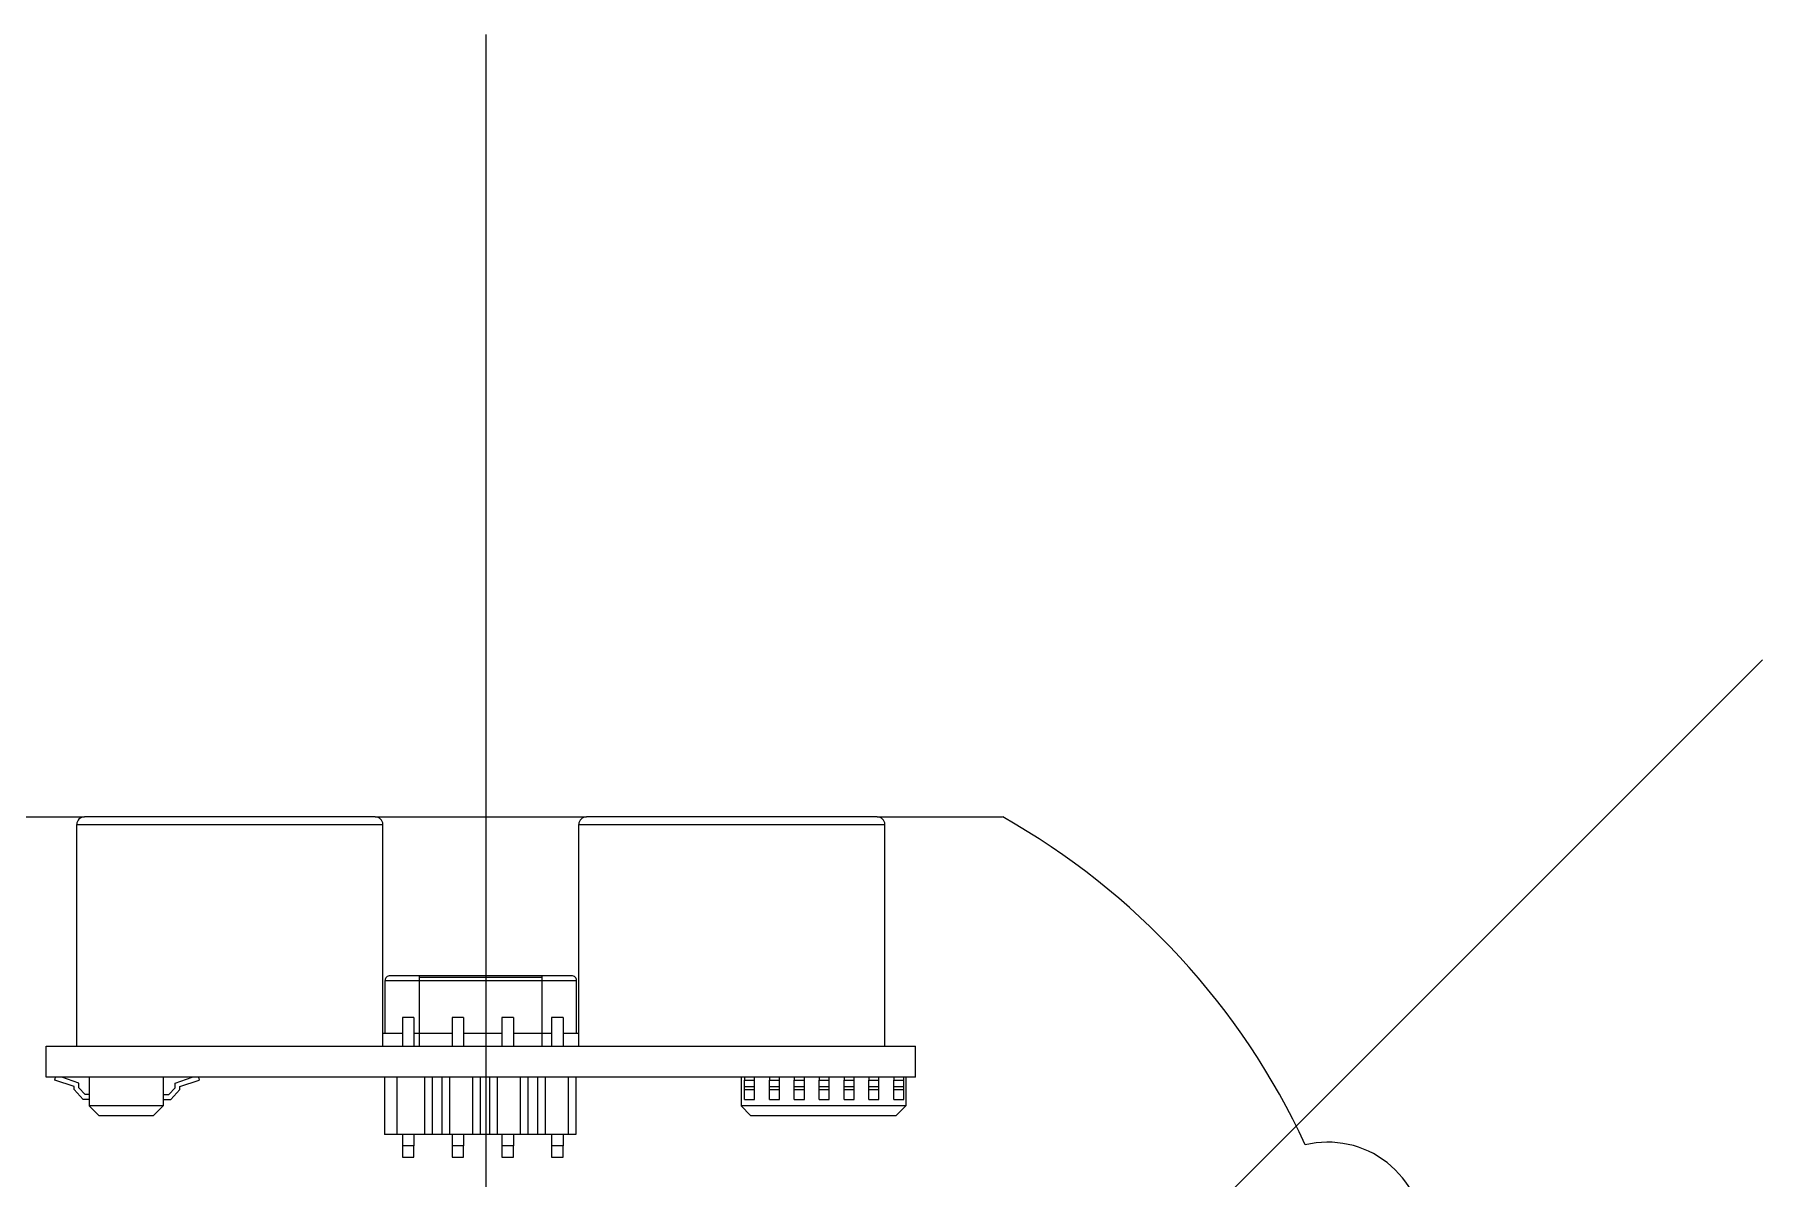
# Model space of a CAD drawing. Extents: x 1562220 to 1629450, y 100537 to 109840.
# Drawn here: x 1626415.8 to 1626506.1, y 101072.6 to 101132.3 of the extents above; entities that cross this region are included whole.
import ezdxf

# ---------------------------------------------------------------- set-up
doc = ezdxf.new("R2010")
doc.units = 0
doc.header["$LTSCALE"] = 1500
doc.header["$MEASUREMENT"] = 0
doc.layers.get('0').update_dxf_attribs({"linetype": 'CONTINUOUS'})

# ---------------------------------------------------------------- blocks, each defined once
blk = doc.blocks.new('robot')
at = {"color": 7, "linetype": 'Continuous', "lineweight": 25}
for p, q in [((1626312.42, 100698.919), (1626318.425, 100698.919)), ((1626333.625, 100698.919), (1626318.425, 100698.919)), ((1626333.625, 100698.919), (1626344.665, 100698.919)), ((1626359.865, 100698.919), (1626344.665, 100698.919)), ((1626359.865, 100698.919), (1626366.42, 100698.919)), ((1626318.025, 100698.519), (1626334.025, 100698.519)), ((1626318.025, 100686.929), (1626318.025, 100698.519)), ((1626334.025, 100686.929), (1626334.025, 100698.519)), ((1626344.265, 100698.519), (1626360.265, 100698.519)), ((1626344.265, 100686.929), (1626344.265, 100698.519)), ((1626360.265, 100686.929), (1626360.265, 100698.519)), ((1626335.945, 100690.619), (1626334.395, 100690.619)), ((1626335.945, 100690.546), (1626335.945, 100690.619)), ((1626342.345, 100690.619), (1626335.945, 100690.619)), ((1626335.945, 100690.369), (1626335.945, 100690.546)), ((1626335.945, 100690.546), (1626342.345, 100690.546)), ((1626342.345, 100690.546), (1626342.345, 100690.619)), ((1626343.895, 100690.619), (1626342.345, 100690.619)), ((1626342.345, 100690.369), (1626342.345, 100690.546)), ((1626334.145, 100687.619), (1626334.145, 100690.369)), ((1626334.145, 100690.369), (1626335.945, 100690.369)), ((1626335.945, 100690.369), (1626342.345, 100690.369)), ((1626335.945, 100687.619), (1626335.945, 100690.369)), ((1626342.345, 100690.369), (1626344.145, 100690.369)), ((1626342.345, 100687.619), (1626342.345, 100690.369)), ((1626344.145, 100687.619), (1626344.145, 100690.369)), ((1626335.645, 100688.429), (1626335.045, 100688.429)), ((1626335.045, 100688.429), (1626335.045, 100686.929)), ((1626335.645, 100688.429), (1626335.645, 100686.929)), ((1626338.245, 100688.429), (1626337.645, 100688.429)), ((1626337.645, 100688.429), (1626337.645, 100686.929)), ((1626338.245, 100688.429), (1626338.245, 100686.929)), ((1626340.845, 100688.429), (1626340.245, 100688.429)), ((1626340.245, 100688.429), (1626340.245, 100686.929)), ((1626340.845, 100688.429), (1626340.845, 100686.929)), ((1626343.445, 100688.429), (1626342.845, 100688.429)), ((1626342.845, 100688.429), (1626342.845, 100686.929)), ((1626343.445, 100688.429), (1626343.445, 100686.929)), ((1626316.42, 100686.919), (1626316.42, 100686.929)), ((1626316.42, 100686.929), (1626361.87, 100686.929)), ((1626361.87, 100686.919), (1626316.42, 100686.919)), ((1626316.42, 100685.319), (1626316.42, 100686.919)), ((1626334.025, 100687.619), (1626335.045, 100687.619)), ((1626335.645, 100687.619), (1626335.945, 100687.619)), ((1626335.945, 100687.619), (1626337.645, 100687.619)), ((1626338.245, 100687.619), (1626340.245, 100687.619)), ((1626340.845, 100687.619), (1626342.345, 100687.619)), ((1626342.345, 100687.619), (1626342.845, 100687.619)), ((1626343.445, 100687.619), (1626344.265, 100687.619)), ((1626361.87, 100686.919), (1626361.87, 100686.929)), ((1626361.87, 100685.319), (1626361.87, 100686.919)), ((1626316.42, 100685.319), (1626316.42, 100685.309)), ((1626361.87, 100685.319), (1626316.42, 100685.319)), ((1626361.87, 100685.309), (1626316.42, 100685.309)), ((1626316.872, 100685.167), (1626316.919, 100685.309)), ((1626317.886, 100684.829), (1626316.872, 100685.167)), ((1626318.137, 100685.01), (1626317.238, 100685.309)), ((1626318.683, 100685.309), (1626318.683, 100683.819)), ((1626322.544, 100685.309), (1626322.544, 100683.819)), ((1626323.165, 100685.01), (1626324.064, 100685.309)), ((1626323.416, 100684.829), (1626324.43, 100685.167)), ((1626324.383, 100685.309), (1626324.43, 100685.167)), ((1626334.107, 100685.309), (1626334.107, 100682.319)), ((1626336.607, 100685.309), (1626336.607, 100682.319)), ((1626337.107, 100685.309), (1626337.107, 100682.319)), ((1626339.107, 100685.309), (1626339.107, 100682.319)), ((1626339.607, 100685.309), (1626339.607, 100682.319)), ((1626341.607, 100685.309), (1626341.607, 100682.319)), ((1626342.107, 100685.309), (1626342.107, 100682.319)), ((1626344.107, 100685.309), (1626344.107, 100682.319)), ((1626352.747, 100685.309), (1626352.747, 100683.819)), ((1626352.93, 100685.309), (1626352.93, 100685.167)), ((1626352.93, 100684.829), (1626352.93, 100685.167)), ((1626352.93, 100685.167), (1626353.454, 100685.167)), ((1626353.454, 100685.167), (1626353.454, 100685.309)), ((1626353.454, 100684.829), (1626353.454, 100685.167)), ((1626354.23, 100685.309), (1626354.23, 100685.167)), ((1626354.23, 100685.167), (1626354.754, 100685.167)), ((1626354.23, 100684.829), (1626354.23, 100685.167)), ((1626354.754, 100685.167), (1626354.754, 100685.309)), ((1626354.754, 100684.829), (1626354.754, 100685.167)), ((1626355.53, 100685.309), (1626355.53, 100685.167)), ((1626355.53, 100684.829), (1626355.53, 100685.167)), ((1626355.53, 100685.167), (1626356.054, 100685.167)), ((1626356.054, 100685.167), (1626356.054, 100685.309)), ((1626356.054, 100684.829), (1626356.054, 100685.167)), ((1626356.83, 100685.309), (1626356.83, 100685.167)), ((1626356.83, 100685.167), (1626357.354, 100685.167)), ((1626356.83, 100684.829), (1626356.83, 100685.167)), ((1626357.354, 100685.167), (1626357.354, 100685.309)), ((1626357.354, 100684.829), (1626357.354, 100685.167)), ((1626358.13, 100685.309), (1626358.13, 100685.167)), ((1626358.13, 100684.829), (1626358.13, 100685.167)), ((1626358.13, 100685.167), (1626358.654, 100685.167)), ((1626358.654, 100685.167), (1626358.654, 100685.309)), ((1626358.654, 100684.829), (1626358.654, 100685.167)), ((1626359.43, 100685.309), (1626359.43, 100685.167)), ((1626359.43, 100685.167), (1626359.954, 100685.167)), ((1626359.43, 100684.829), (1626359.43, 100685.167)), ((1626359.954, 100685.167), (1626359.954, 100685.309)), ((1626359.954, 100684.829), (1626359.954, 100685.167)), ((1626360.73, 100685.309), (1626360.73, 100685.167)), ((1626360.73, 100685.167), (1626361.254, 100685.167)), ((1626360.73, 100684.829), (1626360.73, 100685.167)), ((1626361.254, 100685.167), (1626361.254, 100685.309)), ((1626361.254, 100684.829), (1626361.254, 100685.167)), ((1626361.351, 100685.309), (1626361.351, 100683.819)), ((1626361.87, 100685.319), (1626361.87, 100685.309)), ((1626317.886, 100684.671), (1626317.886, 100684.829)), ((1626318.356, 100684.153), (1626317.886, 100684.671)), ((1626318.137, 100684.768), (1626318.137, 100685.01)), ((1626318.467, 100684.404), (1626318.137, 100684.768)), ((1626318.683, 100684.404), (1626318.467, 100684.404)), ((1626322.551, 100684.404), (1626322.835, 100684.404)), ((1626322.551, 100684.153), (1626322.551, 100684.404)), ((1626322.835, 100684.404), (1626323.165, 100684.768)), ((1626322.946, 100684.153), (1626323.416, 100684.671)), ((1626323.165, 100684.768), (1626323.165, 100685.01)), ((1626323.416, 100684.671), (1626323.416, 100684.829)), ((1626352.93, 100684.829), (1626353.454, 100684.829)), ((1626352.93, 100684.671), (1626352.93, 100684.829)), ((1626352.93, 100684.671), (1626353.454, 100684.671)), ((1626352.93, 100684.153), (1626352.93, 100684.671)), ((1626353.454, 100684.671), (1626353.454, 100684.829)), ((1626353.454, 100684.153), (1626353.454, 100684.671)), ((1626354.23, 100684.829), (1626354.754, 100684.829)), ((1626354.23, 100684.671), (1626354.23, 100684.829)), ((1626354.23, 100684.671), (1626354.754, 100684.671)), ((1626354.23, 100684.153), (1626354.23, 100684.671)), ((1626354.754, 100684.671), (1626354.754, 100684.829)), ((1626354.754, 100684.153), (1626354.754, 100684.671)), ((1626355.53, 100684.829), (1626356.054, 100684.829)), ((1626355.53, 100684.671), (1626355.53, 100684.829)), ((1626355.53, 100684.671), (1626356.054, 100684.671)), ((1626355.53, 100684.153), (1626355.53, 100684.671)), ((1626356.054, 100684.671), (1626356.054, 100684.829)), ((1626356.054, 100684.153), (1626356.054, 100684.671)), ((1626356.83, 100684.829), (1626357.354, 100684.829)), ((1626356.83, 100684.671), (1626356.83, 100684.829)), ((1626356.83, 100684.671), (1626357.354, 100684.671)), ((1626356.83, 100684.153), (1626356.83, 100684.671)), ((1626357.354, 100684.671), (1626357.354, 100684.829)), ((1626357.354, 100684.153), (1626357.354, 100684.671)), ((1626358.13, 100684.829), (1626358.654, 100684.829)), ((1626358.13, 100684.671), (1626358.13, 100684.829)), ((1626358.13, 100684.671), (1626358.654, 100684.671)), ((1626358.13, 100684.153), (1626358.13, 100684.671)), ((1626358.654, 100684.671), (1626358.654, 100684.829)), ((1626358.654, 100684.153), (1626358.654, 100684.671)), ((1626359.43, 100684.829), (1626359.954, 100684.829)), ((1626359.43, 100684.671), (1626359.43, 100684.829)), ((1626359.43, 100684.671), (1626359.954, 100684.671)), ((1626359.43, 100684.153), (1626359.43, 100684.671)), ((1626359.954, 100684.671), (1626359.954, 100684.829)), ((1626359.954, 100684.153), (1626359.954, 100684.671)), ((1626360.73, 100684.829), (1626361.254, 100684.829)), ((1626360.73, 100684.671), (1626360.73, 100684.829)), ((1626360.73, 100684.671), (1626361.254, 100684.671)), ((1626360.73, 100684.153), (1626360.73, 100684.671)), ((1626361.254, 100684.671), (1626361.254, 100684.829)), ((1626361.254, 100684.153), (1626361.254, 100684.671)), ((1626318.683, 100684.153), (1626318.356, 100684.153)), ((1626319.183, 100683.319), (1626318.683, 100683.819)), ((1626322.544, 100683.819), (1626318.683, 100683.819)), ((1626319.183, 100683.319), (1626322.044, 100683.319)), ((1626322.044, 100683.319), (1626322.544, 100683.819)), ((1626322.551, 100684.153), (1626322.946, 100684.153)), ((1626353.247, 100683.319), (1626352.747, 100683.819)), ((1626361.351, 100683.819), (1626352.747, 100683.819)), ((1626352.93, 100684.153), (1626353.454, 100684.153)), ((1626353.247, 100683.319), (1626360.851, 100683.319)), ((1626354.23, 100684.153), (1626354.754, 100684.153)), ((1626355.53, 100684.153), (1626356.054, 100684.153)), ((1626356.83, 100684.153), (1626357.354, 100684.153)), ((1626358.13, 100684.153), (1626358.654, 100684.153)), ((1626359.43, 100684.153), (1626359.954, 100684.153)), ((1626360.73, 100684.153), (1626361.254, 100684.153)), ((1626360.851, 100683.319), (1626361.351, 100683.819)), ((1626334.757, 100682.319), (1626334.107, 100682.319)), ((1626336.207, 100682.319), (1626334.757, 100682.319)), ((1626335.045, 100682.319), (1626335.045, 100681.729)), ((1626335.045, 100681.729), (1626335.045, 100681.129)), ((1626335.645, 100681.729), (1626335.045, 100681.729)), ((1626335.645, 100682.319), (1626335.645, 100681.729)), ((1626335.645, 100681.129), (1626335.645, 100681.729)), ((1626336.607, 100682.319), (1626336.207, 100682.319)), ((1626337.107, 100682.319), (1626336.607, 100682.319)), ((1626337.507, 100682.319), (1626337.107, 100682.319)), ((1626338.707, 100682.319), (1626337.507, 100682.319)), ((1626337.645, 100682.319), (1626337.645, 100681.729)), ((1626337.645, 100681.729), (1626337.645, 100681.129)), ((1626338.245, 100681.729), (1626337.645, 100681.729)), ((1626338.245, 100682.319), (1626338.245, 100681.729)), ((1626338.245, 100681.129), (1626338.245, 100681.729)), ((1626339.107, 100682.319), (1626338.707, 100682.319)), ((1626339.607, 100682.319), (1626339.107, 100682.319)), ((1626340.007, 100682.319), (1626339.607, 100682.319)), ((1626341.207, 100682.319), (1626340.007, 100682.319)), ((1626340.245, 100682.319), (1626340.245, 100681.729)), ((1626340.245, 100681.729), (1626340.245, 100681.129)), ((1626340.845, 100681.729), (1626340.245, 100681.729)), ((1626340.845, 100682.319), (1626340.845, 100681.729)), ((1626340.845, 100681.129), (1626340.845, 100681.729)), ((1626341.607, 100682.319), (1626341.207, 100682.319)), ((1626342.107, 100682.319), (1626341.607, 100682.319)), ((1626342.507, 100682.319), (1626342.107, 100682.319)), ((1626343.707, 100682.319), (1626342.507, 100682.319)), ((1626342.845, 100682.319), (1626342.845, 100681.729)), ((1626342.845, 100681.729), (1626342.845, 100681.129)), ((1626343.445, 100681.729), (1626342.845, 100681.729)), ((1626343.445, 100682.319), (1626343.445, 100681.729)), ((1626343.445, 100681.129), (1626343.445, 100681.729)), ((1626344.107, 100682.319), (1626343.707, 100682.319)), ((1626335.045, 100681.129), (1626335.645, 100681.129)), ((1626337.645, 100681.129), (1626338.245, 100681.129)), ((1626340.245, 100681.129), (1626340.845, 100681.129)), ((1626342.845, 100681.129), (1626343.445, 100681.129))]:
    blk.add_line(p, q, dxfattribs=at)
at = {"color": 8, "linetype": 'Continuous', "lineweight": 25}
for p, q in [((1626335.945, 100686.929), (1626335.945, 100687.619)), ((1626342.345, 100686.929), (1626342.345, 100687.619)), ((1626334.757, 100685.309), (1626334.757, 100682.319)), ((1626336.207, 100685.309), (1626336.207, 100682.319)), ((1626337.507, 100685.309), (1626337.507, 100682.319)), ((1626338.707, 100685.309), (1626338.707, 100682.319)), ((1626340.007, 100685.309), (1626340.007, 100682.319)), ((1626341.207, 100685.309), (1626341.207, 100682.319)), ((1626342.507, 100685.309), (1626342.507, 100682.319)), ((1626343.707, 100685.309), (1626343.707, 100682.319))]:
    blk.add_line(p, q, dxfattribs=at)
at = {"color": 7, "linetype": 'Continuous', "lineweight": 25}
for centre, radius, start, end in [((1626318.425, 100698.519), 0.4, 90, 180), ((1626333.625, 100698.519), 0.4, 0, 90), ((1626344.665, 100698.519), 0.4, 90, 180), ((1626359.865, 100698.519), 0.4, 0, 90), ((1626347.754, 100665.828), 37.993, 24.82194, 60.57314), ((1626334.395, 100690.369), 0.25, 135, 180), ((1626334.395, 100690.369), 0.25, 90, 135), ((1626343.895, 100690.369), 0.25, 45, 90), ((1626343.895, 100690.369), 0.25, 0, 45), ((1626383.42, 100676.919), 5, 0, 103.688)]:
    blk.add_arc(centre, radius, start, end, dxfattribs=at)

msp = doc.modelspace()

# ---------------------------------------------------------------- linework, layer by layer
at = {"color": 6}
for p, q in [((1626439.402, 101062.973), (1626439.402, 101132.328)), ((1626460.634, 101054.178), (1626506.113, 101099.658))]:
    msp.add_line(p, q, dxfattribs=at)

# ---------------------------------------------------------------- block references
msp.add_blockref('robot', (99.982, 392.527))

doc.saveas('drawing.dxf')
